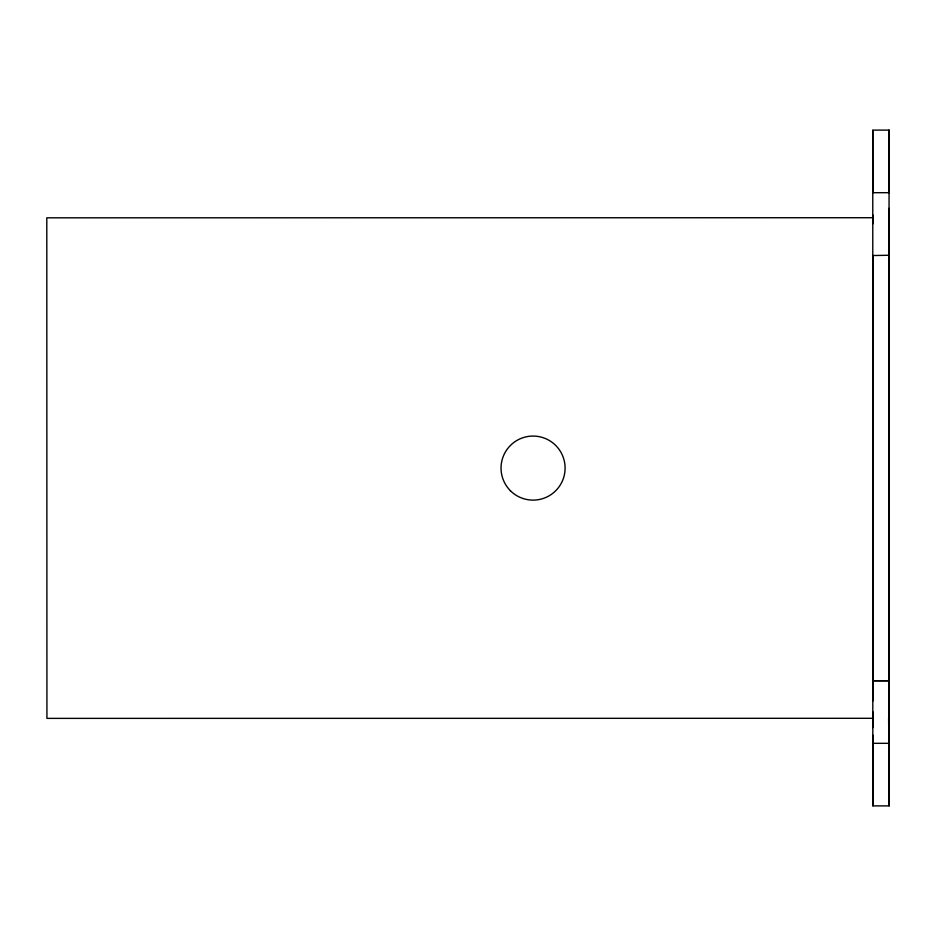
<?xml version="1.0" encoding="UTF-8"?>
<svg xmlns="http://www.w3.org/2000/svg" width="936" height="936" viewBox="0 0 936 936"><rect width="100%" height="100%" fill="white"/><g stroke="black" fill="none" stroke-linecap="round" stroke-linejoin="round"><path stroke-width="1.4" d="M872.82 773.51L872.82 774.575L872.808 751.397M872.855 700.959L872.855 255.68M872.808 223.985L872.808 214.812M872.797 162.478L872.797 161.413L872.82 188.838M872.925 735.158L872.925 805.896L889.2 805.884L889.036 130.373M889.071 713.103L889.071 712.039L889.188 805.884M889.071 162.466L889.071 161.401M889.083 774.575L889.083 765.414M889.106 619.889L889.106 620.732L889.095 571.463L889.095 572.305M889.106 364.537L889.106 363.695M889.095 316.111L889.095 315.268M889.083 223.973L889.083 222.908M872.855 217.725L46.8 217.819L46.929 718.38L872.855 718.298M889.083 255.259L872.82 255.528M888.627 718.286L889.177 774.598M872.937 743.324L889.2 743.313M889.071 170.563L889.071 184.591M889.071 208.33L889.071 721.2M889.095 322.487L889.106 357.318M872.773 130.385L872.82 765.414M872.914 774.61L872.914 805.896M872.808 727.682L872.808 712.05L872.808 721.2M872.832 316.111L872.832 322.487M872.832 357.33L872.843 363.706M872.832 572.305L872.832 578.682M872.832 613.525L872.843 619.901M889.06 130.116L872.773 130.116L872.797 192.699L889.06 192.687L889.06 130.116M889.188 680.741L872.925 680.741L889.188 680.741M510.424 490.745A32.023 32.023 0 0 0 563.999 476.389A32.023 32.023 0 0 0 524.78 437.159A32.023 32.023 0 0 0 510.424 490.745"/></g></svg>
